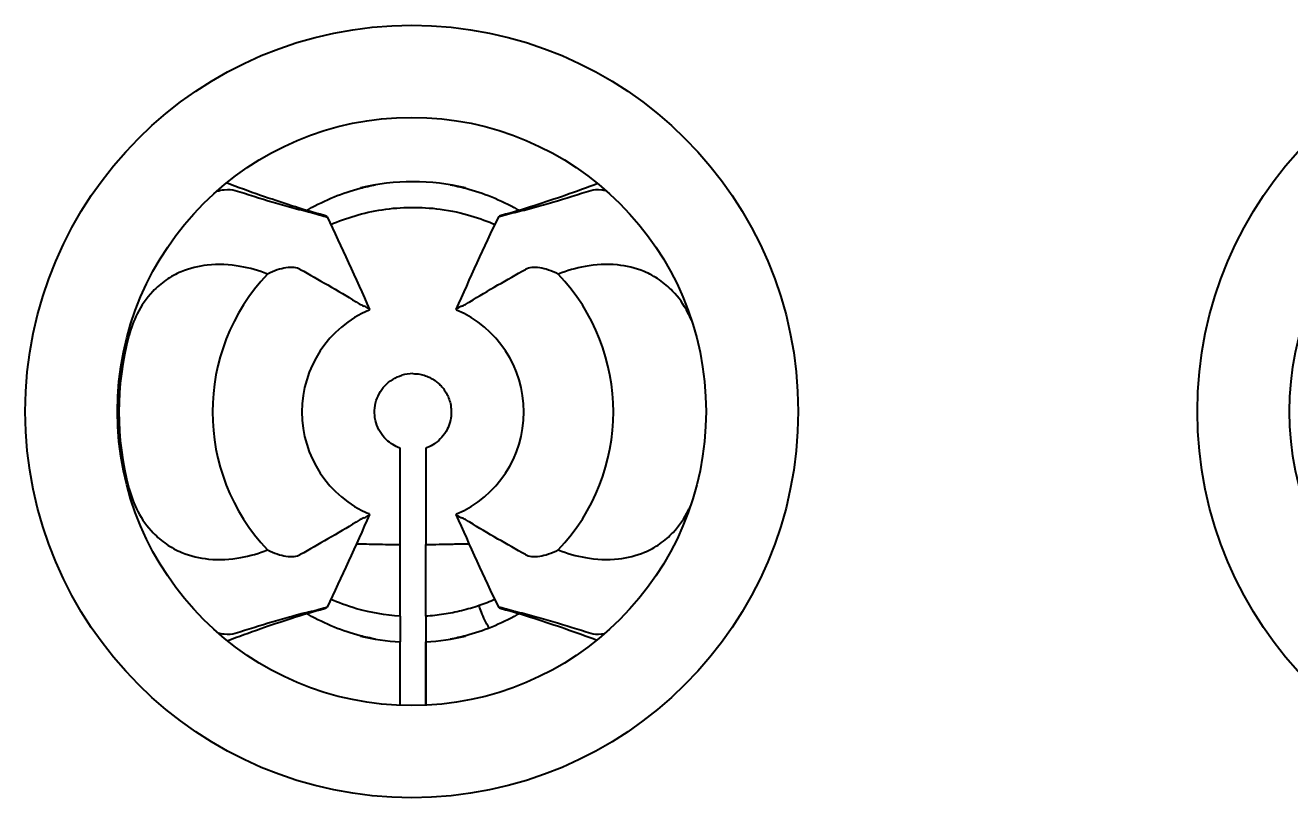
# Model space of a CAD drawing. Header units: millimetres. Extents: x 0 to 1682, y 0 to 1188.
# Drawn here: x 1344.556 to 1347.028, y 390.344 to 391.854 of the extents above; entities that cross this region are included whole.
import ezdxf

# ---------------------------------------------------------------- set-up
doc = ezdxf.new("R2010")
doc.units = ezdxf.units.MM
doc.header["$LTSCALE"] = 2
doc.layers.add('가시적인 것(ISO)', color=3, linetype='Continuous', lineweight=40)

msp = doc.modelspace()

# ---------------------------------------------------------------- linework, layer by layer
at = {"layer": '가시적인 것(ISO)'}
for p, q in [((1345.2882, 390.699), (1345.2882, 390.8389)), ((1345.3382, 390.699), (1345.3382, 390.839)), ((1345.2882, 390.699), (1345.2882, 390.6489)), ((1345.2882, 390.5246), (1345.2882, 390.6489)), ((1345.3382, 390.5248), (1345.3382, 390.6489))]:
    msp.add_line(p, q, dxfattribs=at)
for centre, radius in [((1345.3109, 391.0992), 0.755), ((1347.6009, 391.0992), 0.755), ((1345.3109, 391.0992), 0.575), ((1347.6009, 391.0992), 0.575)]:
    msp.add_circle(centre, radius, dxfattribs=at)
for radius, start, end in [(0.45, 90, 103.1782), (0.45, 76.8218, 90), (0.3916, 136.4808, 223.5197), (0.3916, 316.4807, 43.5197), (0.2168, 113.2155, 246.7835), (0.2168, 293.2154, 66.7839), (0.5744, 164.9931, 195.0072), (0.45, 256.8218, 266.8153), (0.45, 273.1847, 283.1782)]:
    msp.add_arc((1345.3132, 391.0982), radius, start, end, dxfattribs=at)
for centre, major_axis, ratio, start_param, end_param in [((1344.6901, 391.1675), (-0.463, -0.2959), 0.288484, 3.394771, 3.408064), ((1345.9582, 391.151), (-0.4849, 0.3125), 0.282237, 6.024108, 6.03711), ((1344.6694, 391.2634), (-0.4764, -0.2156), 0.090673, 3.19962, 3.25302), ((1345.9568, 391.2635), (-0.4763, 0.2155), 0.09072, 6.171688, 6.225172), ((1345.3132, 391.0964), (0.0022, -0.0768), 0.987445, 3.113519, 3.4016), ((1344.6682, 391.0454), (-0.4848, 0.3124), 0.282261, 2.882487, 2.895488), ((1344.6695, 390.933), (-0.4763, 0.2155), 0.090718, 3.030103, 3.083581), ((1345.9569, 390.9331), (-0.4764, -0.2156), 0.090678, 0.058025, 0.111435), ((1345.9333, 391.0267), (-0.46, -0.2936), 0.289373, 0.254198, 0.26754)]:
    msp.add_ellipse(centre, major_axis=major_axis, ratio=ratio, start_param=start_param, end_param=end_param, dxfattribs=at)
for points, knots in [([(1345.1407, 391.4824), (1345.1171, 391.4886), (1345.0955, 391.4951), (1345.0557, 391.5079), (1345.0352, 391.5148), (1344.9932, 391.5295), (1344.9707, 391.5377), (1344.9489, 391.5459)], [0.000001, 0.000001, 0.000001, 0.000001, 0.0588699, 0.0588699, 0.1213777, 0.1213777, 0.192838, 0.192838, 0.192838, 0.192838]), ([(1345.1091, 391.4942), (1345.1255, 391.5036), (1345.1422, 391.5118), (1345.1591, 391.5186), (1345.176, 391.5255), (1345.193, 391.5311), (1345.2101, 391.5356), (1345.2201, 391.5382), (1345.2302, 391.5405), (1345.2404, 391.5423)], [0, 0, 0, 0, 0.25, 0.25, 0.25, 0.5, 0.5, 0.5, 0.6474893, 0.6474893, 0.6474893, 0.6474893]), ([(1345.386, 391.5423), (1345.3961, 391.5405), (1345.4062, 391.5382), (1345.4163, 391.5356), (1345.4334, 391.5311), (1345.4504, 391.5255), (1345.4673, 391.5186), (1345.4842, 391.5118), (1345.5009, 391.5036), (1345.5172, 391.4942)], [0.3524805, 0.3524805, 0.3524805, 0.3524805, 0.5, 0.5, 0.5, 0.75, 0.75, 0.75, 1, 1, 1, 1]), ([(1345.6743, 391.5447), (1345.6535, 391.5369), (1345.6321, 391.5291), (1345.5911, 391.5148), (1345.5707, 391.5079), (1345.5309, 391.4951), (1345.5093, 391.4886), (1345.4856, 391.4824)], [0.0660033, 0.0660033, 0.0660033, 0.0660033, 0.135923, 0.135923, 0.2001231, 0.2001231, 0.2605456, 0.2605456, 0.2605456, 0.2605456]), ([(1344.93, 391.5299), (1344.9351, 391.5313), (1344.94, 391.5322), (1344.953, 391.5337), (1344.9602, 391.5332), (1344.9659, 391.5314)], [-0.009302568, -0.009302568, -0.009302568, -0.009302568, -0.006071666, -0.006071666, -0.000001, -0.000001, -0.000001, -0.000001]), ([(1344.9659, 391.5314), (1344.9895, 391.5238), (1345.0145, 391.5159), (1345.0519, 391.505), (1345.0642, 391.5014), (1345.0885, 391.4948), (1345.1013, 391.4914), (1345.1143, 391.4881)], [0.000001, 0.000001, 0.000001, 0.000001, 0.02510025, 0.02510025, 0.03680794, 0.03680794, 0.04760817, 0.04760817, 0.04760817, 0.04760817]), ([(1345.5121, 391.4881), (1345.525, 391.4914), (1345.5377, 391.4947), (1345.562, 391.5014), (1345.5743, 391.5049), (1345.6117, 391.5159), (1345.6369, 391.5238), (1345.6605, 391.5314)], [0.000001, 0.000001, 0.000001, 0.000001, 0.01087287, 0.01087287, 0.02267328, 0.02267328, 0.04807128, 0.04807128, 0.04807128, 0.04807128]), ([(1345.6605, 391.5314), (1345.6662, 391.5332), (1345.6734, 391.5337), (1345.6846, 391.5324), (1345.6873, 391.532), (1345.6901, 391.5314)], [-0.048121605, -0.048121605, -0.048121605, -0.048121605, -0.04200366, -0.04200366, -0.040148084, -0.040148084, -0.040148084, -0.040148084]), ([(1345.1169, 391.4874), (1345.1373, 391.4818), (1345.1468, 391.4785), (1345.145, 391.4803), (1345.1446, 391.4807), (1345.1439, 391.4811)], [0.000001, 0.000001, 0.000001, 0.000001, 0.01769583, 0.01769583, 0.02027831, 0.02027831, 0.02027831, 0.02027831]), ([(1345.1527, 391.4646), (1345.1824, 391.4776), (1345.2158, 391.488), (1345.2907, 391.4994), (1345.3288, 391.4997), (1345.4106, 391.4888), (1345.4468, 391.4764), (1345.4737, 391.4646)], [0.00074803, 0.00074803, 0.00074803, 0.00074803, 0.01038667, 0.01038667, 0.01998416, 0.01998416, 0.03136891, 0.03136891, 0.03136891, 0.03136891]), ([(1345.5094, 391.4874), (1345.4891, 391.4818), (1345.4796, 391.4785), (1345.4813, 391.4803), (1345.4818, 391.4807), (1345.4825, 391.4811)], [-0.02032758, -0.02032758, -0.02032758, -0.02032758, -0.00261133, -0.00261133, -0.000001, -0.000001, -0.000001, -0.000001]), ([(1345.0292, 391.3679), (1345.0121, 391.3745), (1344.9942, 391.3797), (1344.955, 391.3866), (1344.9332, 391.3878), (1344.8942, 391.3835), (1344.8771, 391.3793), (1344.8502, 391.3679), (1344.8402, 391.3625), (1344.8214, 391.3494), (1344.8128, 391.342), (1344.7927, 391.3207), (1344.7827, 391.3061), (1344.7677, 391.2763), (1344.7624, 391.2619), (1344.7584, 391.247)], [0.000001, 0.000001, 0.000001, 0.000001, 0.00626223, 0.00626223, 0.01343841, 0.01343841, 0.01913464, 0.01913464, 0.02272973, 0.02272973, 0.02626393, 0.02626393, 0.03167014, 0.03167014, 0.03630667, 0.03630667, 0.03630667, 0.03630667]), ([(1345.8574, 391.2778), (1345.8553, 391.2828), (1345.853, 391.2876), (1345.8425, 391.3079), (1345.8325, 391.3221), (1345.8127, 391.3428), (1345.8041, 391.3501), (1345.7853, 391.363), (1345.7752, 391.3684), (1345.7479, 391.3798), (1345.7303, 391.3839), (1345.6914, 391.3878), (1345.6701, 391.3865), (1345.6316, 391.3795), (1345.614, 391.3744), (1345.5972, 391.3679)], [0.00327184, 0.00327184, 0.00327184, 0.00327184, 0.00488809, 0.00488809, 0.01015041, 0.01015041, 0.01364946, 0.01364946, 0.01725329, 0.01725329, 0.02305912, 0.02305912, 0.03007931, 0.03007931, 0.03622793, 0.03622793, 0.03622793, 0.03622793]), ([(1345.0931, 391.377), (1345.0865, 391.3806), (1345.077, 391.3817), (1345.0547, 391.3784), (1345.0425, 391.3745), (1345.0292, 391.3679)], [0.000001, 0.000001, 0.000001, 0.000001, 0.00832328, 0.00832328, 0.01574209, 0.01574209, 0.01574209, 0.01574209]), ([(1345.0931, 391.377), (1345.1111, 391.3672), (1345.1291, 391.3568), (1345.1668, 391.335), (1345.1844, 391.3249), (1345.2021, 391.3135)], [0.000001, 0.000001, 0.000001, 0.000001, 0.02267265, 0.02267265, 0.04797339, 0.04797339, 0.04797339, 0.04797339]), ([(1345.4243, 391.3135), (1345.442, 391.3249), (1345.4597, 391.3351), (1345.4972, 391.3568), (1345.5152, 391.3671), (1345.5332, 391.377)], [0.000001, 0.000001, 0.000001, 0.000001, 0.02202225, 0.02202225, 0.04195247, 0.04195247, 0.04195247, 0.04195247]), ([(1345.5972, 391.3679), (1345.5839, 391.3745), (1345.5717, 391.3783), (1345.5494, 391.3817), (1345.5399, 391.3806), (1345.5332, 391.377)], [0.000001, 0.000001, 0.000001, 0.000001, 0.00737627, 0.00737627, 0.01570949, 0.01570949, 0.01570949, 0.01570949]), ([(1345.2021, 391.3135), (1345.205, 391.3117), (1345.2078, 391.31), (1345.2132, 391.3071), (1345.2157, 391.3059), (1345.2182, 391.3048)], [-0.007255096, -0.007255096, -0.007255096, -0.007255096, -0.003632959, -0.003632959, -0.000001, -0.000001, -0.000001, -0.000001]), ([(1345.4082, 391.3048), (1345.4107, 391.3059), (1345.4132, 391.3071), (1345.4186, 391.31), (1345.4213, 391.3117), (1345.4243, 391.3135)], [-0.007254423, -0.007254423, -0.007254423, -0.007254423, -0.003622775, -0.003622775, -0.000001, -0.000001, -0.000001, -0.000001]), ([(1345.2281, 391.2976), (1345.2289, 391.2982), (1345.2285, 391.2991), (1345.2268, 391.3004), (1345.2252, 391.3016), (1345.2223, 391.3031), (1345.2182, 391.3048)], [0, 0, 0, 0, 0.5, 0.5, 0.5, 1, 1, 1, 1]), ([(1345.4082, 391.3048), (1345.4041, 391.3031), (1345.4012, 391.3016), (1345.3995, 391.3004), (1345.3979, 391.2991), (1345.3975, 391.2982), (1345.3983, 391.2976)], [0, 0, 0, 0, 0.5, 0.5, 0.5, 1, 1, 1, 1]), ([(1345.2613, 391.0441), (1345.2566, 391.0486), (1345.2525, 391.0537), (1345.2491, 391.0593), (1345.2457, 391.0648), (1345.243, 391.0709), (1345.2412, 391.0771), (1345.2394, 391.0834), (1345.2384, 391.0898), (1345.2382, 391.0963), (1345.238, 391.1028), (1345.2387, 391.1094), (1345.2402, 391.1157), (1345.2418, 391.122), (1345.2441, 391.1281), (1345.2472, 391.1338), (1345.2503, 391.1396), (1345.2541, 391.1449), (1345.2586, 391.1496), (1345.2631, 391.1544), (1345.2682, 391.1586), (1345.2738, 391.162), (1345.2793, 391.1655), (1345.2854, 391.1682), (1345.2916, 391.1701)], [0, 0, 0, 0, 0.125, 0.125, 0.125, 0.25, 0.25, 0.25, 0.375, 0.375, 0.375, 0.5, 0.5, 0.5, 0.625, 0.625, 0.625, 0.75, 0.75, 0.75, 0.875, 0.875, 0.875, 0.9999979, 0.9999979, 0.9999979, 0.9999979]), ([(1345.3132, 391.1732), (1345.3177, 391.1732), (1345.3221, 391.1728), (1345.3265, 391.172), (1345.3284, 391.1717), (1345.3302, 391.1713), (1345.3321, 391.1708), (1345.3359, 391.1698), (1345.3397, 391.1685), (1345.3433, 391.1669), (1345.3455, 391.1659), (1345.3477, 391.1648), (1345.3498, 391.1637), (1345.3528, 391.162), (1345.3557, 391.1601), (1345.3585, 391.158), (1345.3608, 391.1562), (1345.363, 391.1543), (1345.3651, 391.1523), (1345.3673, 391.1503), (1345.3693, 391.1481), (1345.3711, 391.1459), (1345.3733, 391.1432), (1345.3753, 391.1404), (1345.3771, 391.1374), (1345.3784, 391.1354), (1345.3795, 391.1333), (1345.3806, 391.1311), (1345.3823, 391.1275), (1345.3838, 391.1238), (1345.385, 391.12), (1345.3855, 391.1182), (1345.386, 391.1164), (1345.3864, 391.1145), (1345.3874, 391.1102), (1345.3879, 391.1057), (1345.3881, 391.1012), (1345.3882, 391.0999), (1345.3882, 391.0985), (1345.3882, 391.0972), (1345.3881, 391.0922), (1345.3875, 391.0872), (1345.3865, 391.0823), (1345.3863, 391.0815), (1345.3861, 391.0807), (1345.3859, 391.0799), (1345.3846, 391.0746), (1345.3826, 391.0694), (1345.3801, 391.0644), (1345.3773, 391.0588), (1345.3737, 391.0535), (1345.3695, 391.0487), (1345.3658, 391.0445), (1345.3616, 391.0406), (1345.357, 391.0374), (1345.3564, 391.0369), (1345.3558, 391.0365), (1345.3552, 391.0361), (1345.351, 391.0332), (1345.3464, 391.0308), (1345.3417, 391.0289), (1345.3406, 391.0284), (1345.3394, 391.0279), (1345.3382, 391.0275)], [0, 0, 0, 0, 0.064029, 0.064029, 0.064029, 0.090909, 0.090909, 0.090909, 0.147575, 0.147575, 0.147575, 0.181818, 0.181818, 0.181818, 0.230906, 0.230906, 0.230906, 0.272727, 0.272727, 0.272727, 0.31446, 0.31446, 0.31446, 0.363636, 0.363636, 0.363636, 0.397788, 0.397788, 0.397788, 0.454545, 0.454545, 0.454545, 0.481311, 0.481311, 0.481311, 0.545455, 0.545455, 0.545455, 0.564756, 0.564756, 0.564756, 0.636364, 0.636364, 0.636364, 0.648191, 0.648191, 0.648191, 0.727273, 0.727273, 0.727273, 0.818182, 0.818182, 0.818182, 0.898575, 0.898575, 0.898575, 0.909091, 0.909091, 0.909091, 0.981969, 0.981969, 0.981969, 1, 1, 1, 1]), ([(1345.2882, 391.0275), (1345.2831, 391.0293), (1345.2733, 391.034), (1345.265, 391.0405), (1345.2613, 391.0441)], [0.0000005, 0.0000005, 0.0000005, 0.0000005, 0.5, 0.999989, 0.999989, 0.999989, 0.999989]), ([(1345.2882, 390.9303), (1345.2882, 390.9612), (1345.2882, 390.9856), (1345.2882, 391.0187), (1345.2882, 391.0275), (1345.2882, 391.0275)], [-0.0283629, -0.0283629, -0.0283629, -0.0283629, -0.01405808, -0.01405808, -0.000001, -0.000001, -0.000001, -0.000001]), ([(1345.3382, 391.0275), (1345.3382, 391.0275), (1345.3382, 391.0187), (1345.3382, 390.9857), (1345.3382, 390.9613), (1345.3382, 390.9304)], [-0.0282305, -0.0282305, -0.0282305, -0.0282305, -0.01423903, -0.01423903, -0.0000015, -0.0000015, -0.0000015, -0.0000015]), ([(1344.7584, 390.9495), (1344.7626, 390.9336), (1344.7684, 390.9182), (1344.784, 390.8883), (1344.794, 390.8742), (1344.8138, 390.8536), (1344.8224, 390.8463), (1344.8412, 390.8334), (1344.8513, 390.8279), (1344.8788, 390.8166), (1344.8964, 390.8125), (1344.9353, 390.8087), (1344.9565, 390.81), (1344.9949, 390.817), (1345.0124, 390.8221), (1345.0292, 390.8285)], [0.000001, 0.000001, 0.000001, 0.000001, 0.00492376, 0.00492376, 0.01016888, 0.01016888, 0.01366516, 0.01366516, 0.01727295, 0.01727295, 0.02310028, 0.02310028, 0.0300965, 0.0300965, 0.03622826, 0.03622826, 0.03622826, 0.03622826]), ([(1345.2181, 390.8916), (1345.2223, 390.8933), (1345.2252, 390.8949), (1345.2268, 390.8961), (1345.2285, 390.8973), (1345.2289, 390.8982), (1345.2281, 390.8988)], [0, 0, 0, 0, 0.5, 0.5, 0.5, 1, 1, 1, 1]), ([(1345.3983, 390.8988), (1345.3975, 390.8982), (1345.3979, 390.8973), (1345.3995, 390.8961), (1345.4012, 390.8949), (1345.4041, 390.8933), (1345.4082, 390.8916)], [0, 0, 0, 0, 0.5, 0.5, 0.5, 1, 1, 1, 1]), ([(1345.5972, 390.8285), (1345.6143, 390.822), (1345.6321, 390.8168), (1345.6714, 390.8098), (1345.6932, 390.8086), (1345.7321, 390.8129), (1345.7493, 390.8171), (1345.7761, 390.8285), (1345.7862, 390.834), (1345.8049, 390.847), (1345.8136, 390.8545), (1345.8336, 390.8757), (1345.8437, 390.8904), (1345.8528, 390.9085), (1345.8538, 390.9106), (1345.8548, 390.9128)], [0.000001, 0.000001, 0.000001, 0.000001, 0.00626235, 0.00626235, 0.0134386, 0.0134386, 0.01913477, 0.01913477, 0.02272976, 0.02272976, 0.0262638, 0.0262638, 0.03166957, 0.03166957, 0.03238711, 0.03238711, 0.03238711, 0.03238711]), ([(1345.2021, 390.8829), (1345.1844, 390.8716), (1345.1667, 390.8614), (1345.1292, 390.8396), (1345.1112, 390.8293), (1345.0931, 390.8195)], [0.000001, 0.000001, 0.000001, 0.000001, 0.02202179, 0.02202179, 0.04195434, 0.04195434, 0.04195434, 0.04195434]), ([(1345.2181, 390.8916), (1345.2157, 390.8906), (1345.2131, 390.8893), (1345.2078, 390.8864), (1345.205, 390.8848), (1345.2021, 390.8829)], [-0.007253637, -0.007253637, -0.007253637, -0.007253637, -0.003622384, -0.003622384, -0.000001, -0.000001, -0.000001, -0.000001]), ([(1345.4242, 390.8829), (1345.4213, 390.8848), (1345.4185, 390.8864), (1345.4132, 390.8893), (1345.4107, 390.8906), (1345.4082, 390.8916)], [-0.007255314, -0.007255314, -0.007255314, -0.007255314, -0.003633065, -0.003633065, -0.000001, -0.000001, -0.000001, -0.000001]), ([(1345.5332, 390.8195), (1345.5153, 390.8293), (1345.4972, 390.8396), (1345.4596, 390.8614), (1345.442, 390.8716), (1345.4242, 390.8829)], [0.000001, 0.000001, 0.000001, 0.000001, 0.02266577, 0.02266577, 0.04797204, 0.04797204, 0.04797204, 0.04797204]), ([(1345.0292, 390.8285), (1345.0424, 390.822), (1345.0546, 390.8181), (1345.077, 390.8147), (1345.0865, 390.8159), (1345.0931, 390.8195)], [0.000001, 0.000001, 0.000001, 0.000001, 0.00737626, 0.00737626, 0.01570945, 0.01570945, 0.01570945, 0.01570945]), ([(1345.2028, 390.8403), (1345.2157, 390.8404), (1345.2291, 390.8401), (1345.2577, 390.8394), (1345.2729, 390.8391), (1345.2882, 390.8389)], [0.017214595, 0.017214595, 0.017214595, 0.017214595, 0.021507398, 0.021507398, 0.026103666, 0.026103666, 0.026103666, 0.026103666]), ([(1345.3382, 390.839), (1345.347, 390.8391), (1345.3557, 390.8393), (1345.3748, 390.8398), (1345.3852, 390.84), (1345.405, 390.8404), (1345.4143, 390.8406), (1345.4234, 390.8405)], [0.000001, 0.000001, 0.000001, 0.000001, 0.002645454, 0.002645454, 0.005867942, 0.005867942, 0.008896239, 0.008896239, 0.008896239, 0.008896239]), ([(1345.5332, 390.8195), (1345.5398, 390.8159), (1345.5493, 390.8147), (1345.5716, 390.8181), (1345.5839, 390.822), (1345.5972, 390.8285)], [0.000001, 0.000001, 0.000001, 0.000001, 0.00832329, 0.00832329, 0.01574211, 0.01574211, 0.01574211, 0.01574211]), ([(1345.2882, 390.699), (1345.2595, 390.7008), (1345.231, 390.7057), (1345.1836, 390.7193), (1345.1667, 390.7257), (1345.1527, 390.7318)], [0.000001, 0.000001, 0.000001, 0.000001, 0.00863494, 0.00863494, 0.01473932, 0.01473932, 0.01473932, 0.01473932]), ([(1345.4426, 390.7197), (1345.4313, 390.7159), (1345.4085, 390.7092), (1345.3736, 390.7023), (1345.35, 390.6997), (1345.3382, 390.699)], [0.0000018, 0.0000018, 0.0000018, 0.0000018, 0.3333334, 0.6666667, 1, 1, 1, 1]), ([(1345.4621, 390.6757), (1345.4591, 390.6812), (1345.4533, 390.6924), (1345.4466, 390.7072), (1345.4436, 390.7158), (1345.4426, 390.7197)], [0.0448363, 0.0448363, 0.0448363, 0.0448363, 0.3333333, 0.6666667, 0.9998988, 0.9998988, 0.9998988, 0.9998988]), ([(1344.9505, 390.6511), (1344.9718, 390.6591), (1344.9938, 390.6672), (1345.0354, 390.6817), (1345.0558, 390.6886), (1345.0956, 390.7013), (1345.1171, 390.7078), (1345.1407, 390.714)], [0.06425, 0.06425, 0.06425, 0.06425, 0.1360095, 0.1360095, 0.2001654, 0.2001654, 0.2604816, 0.2604816, 0.2604816, 0.2604816]), ([(1345.1142, 390.7083), (1345.1014, 390.7051), (1345.0887, 390.7017), (1345.0643, 390.6951), (1345.052, 390.6915), (1345.0146, 390.6805), (1344.9895, 390.6727), (1344.9659, 390.6651)], [0.000001, 0.000001, 0.000001, 0.000001, 0.01087239, 0.01087239, 0.02267253, 0.02267253, 0.04807062, 0.04807062, 0.04807062, 0.04807062]), ([(1345.2403, 390.6542), (1345.2302, 390.656), (1345.2201, 390.6582), (1345.21, 390.6609), (1345.193, 390.6653), (1345.176, 390.6709), (1345.1591, 390.6778), (1345.1422, 390.6847), (1345.1255, 390.6928), (1345.1091, 390.7022)], [0.2633685, 0.2633685, 0.2633685, 0.2633685, 0.43111, 0.43111, 0.43111, 0.715555, 0.715555, 0.715555, 1, 1, 1, 1]), ([(1345.1169, 390.709), (1345.1373, 390.7147), (1345.1468, 390.718), (1345.1451, 390.7161), (1345.1446, 390.7158), (1345.1439, 390.7153)], [-0.02032757, -0.02032757, -0.02032757, -0.02032757, -0.00261135, -0.00261135, -0.000001, -0.000001, -0.000001, -0.000001]), ([(1345.3382, 390.699), (1345.3382, 390.6942), (1345.3382, 390.6841), (1345.3382, 390.6679), (1345.3382, 390.6559), (1345.3382, 390.6494), (1345.3382, 390.6489)], [0, 0, 0, 0, 0.125, 0.25, 0.375, 0.3853845, 0.3853845, 0.3853845, 0.3853845]), ([(1345.5172, 390.7022), (1345.5009, 390.6928), (1345.4842, 390.6847), (1345.4673, 390.6778), (1345.4504, 390.6709), (1345.4334, 390.6653), (1345.4163, 390.6608), (1345.4063, 390.6582), (1345.3962, 390.656), (1345.3861, 390.6542)], [0, 0, 0, 0, 0.2844503, 0.2844503, 0.2844503, 0.5689005, 0.5689005, 0.5689005, 0.7366104, 0.7366104, 0.7366104, 0.7366104]), ([(1345.5094, 390.709), (1345.489, 390.7147), (1345.4796, 390.718), (1345.4813, 390.7161), (1345.4818, 390.7158), (1345.4825, 390.7153)], [0.000001, 0.000001, 0.000001, 0.000001, 0.01769584, 0.01769584, 0.02027831, 0.02027831, 0.02027831, 0.02027831]), ([(1345.4856, 390.714), (1345.5093, 390.7078), (1345.5309, 390.7013), (1345.5707, 390.6885), (1345.5911, 390.6816), (1345.6316, 390.6675), (1345.6524, 390.6599), (1345.6728, 390.6523)], [0.000001, 0.000001, 0.000001, 0.000001, 0.0588726, 0.0588726, 0.1213808, 0.1213808, 0.1876601, 0.1876601, 0.1876601, 0.1876601]), ([(1345.6605, 390.6651), (1345.6369, 390.6727), (1345.6119, 390.6805), (1345.5745, 390.6915), (1345.5622, 390.695), (1345.5378, 390.7017), (1345.5251, 390.7051), (1345.5121, 390.7083)], [0.000001, 0.000001, 0.000001, 0.000001, 0.02510087, 0.02510087, 0.0368086, 0.0368086, 0.04760889, 0.04760889, 0.04760889, 0.04760889]), ([(1344.9659, 390.6651), (1344.9602, 390.6632), (1344.9529, 390.6627), (1344.9408, 390.6641), (1344.937, 390.6648), (1344.933, 390.6658)], [-0.04812161, -0.04812161, -0.04812161, -0.04812161, -0.042003663, -0.042003663, -0.03943709, -0.03943709, -0.03943709, -0.03943709]), ([(1345.2882, 390.5246), (1345.2882, 390.5441), (1345.2882, 390.5857), (1345.2882, 390.6267), (1345.2882, 390.6483)], [0.374824, 0.374824, 0.374824, 0.374824, 0.6666667, 0.9999916, 0.9999916, 0.9999916, 0.9999916]), ([(1345.3382, 390.6483), (1345.3382, 390.6267), (1345.3382, 390.5858), (1345.3382, 390.5443), (1345.3382, 390.5248)], [0.0000084, 0.0000084, 0.0000084, 0.0000084, 0.3333333, 0.6241763, 0.6241763, 0.6241763, 0.6241763]), ([(1345.6873, 390.6645), (1345.6854, 390.6642), (1345.6836, 390.6639), (1345.6734, 390.6627), (1345.6662, 390.6632), (1345.6605, 390.6651)], [-0.007340497, -0.007340497, -0.007340497, -0.007340497, -0.00607167, -0.00607167, -0.000001, -0.000001, -0.000001, -0.000001])]:
    msp.add_open_spline(points, degree=3, knots=knots, dxfattribs=at)
for points in [[(1345.1057, 391.4922), (1345.1068, 391.4929), (1345.108, 391.4935), (1345.1091, 391.4942)], [(1345.5172, 391.4942), (1345.5184, 391.4935), (1345.5195, 391.4929), (1345.5207, 391.4922)], [(1345.1454, 391.4799), (1345.174, 391.4203), (1345.2016, 391.3599), (1345.2284, 391.2987)], [(1345.398, 391.2987), (1345.4248, 391.3599), (1345.4524, 391.4203), (1345.481, 391.4799)], [(1345.2281, 391.2976), (1345.228, 391.2976), (1345.2279, 391.2975), (1345.2277, 391.2974)], [(1345.3983, 391.2976), (1345.3984, 391.2976), (1345.3985, 391.2975), (1345.3986, 391.2974)], [(1345.2882, 390.8389), (1345.2882, 390.8546), (1345.2882, 390.8854), (1345.2882, 390.9155), (1345.2882, 390.9303)], [(1345.3382, 390.9304), (1345.3382, 390.9161), (1345.3382, 390.8865), (1345.3382, 390.8551), (1345.3382, 390.839)], [(1345.2284, 390.8977), (1345.2015, 390.8365), (1345.1739, 390.7761), (1345.1454, 390.7165)], [(1345.2281, 390.8988), (1345.228, 390.8989), (1345.2278, 390.899), (1345.2277, 390.899)], [(1345.481, 390.7165), (1345.4524, 390.7761), (1345.4248, 390.8365), (1345.398, 390.8977)], [(1345.3983, 390.8988), (1345.3984, 390.8989), (1345.3985, 390.8989), (1345.3986, 390.899)], [(1345.4737, 390.7318), (1345.4635, 390.7274), (1345.4531, 390.7233), (1345.4426, 390.7197)], [(1345.1091, 390.7022), (1345.108, 390.7029), (1345.1068, 390.7036), (1345.1057, 390.7043)], [(1345.5207, 390.7043), (1345.5195, 390.7036), (1345.5184, 390.7029), (1345.5172, 390.7022)], [(1345.2882, 390.6484), (1345.2882, 390.6484), (1345.2882, 390.6484), (1345.2882, 390.6484)], [(1345.3382, 390.6484), (1345.3382, 390.6484), (1345.3382, 390.6484), (1345.3381, 390.6484)]]:
    msp.add_open_spline(points, degree=3, dxfattribs=at)

doc.saveas('drawing.dxf')
